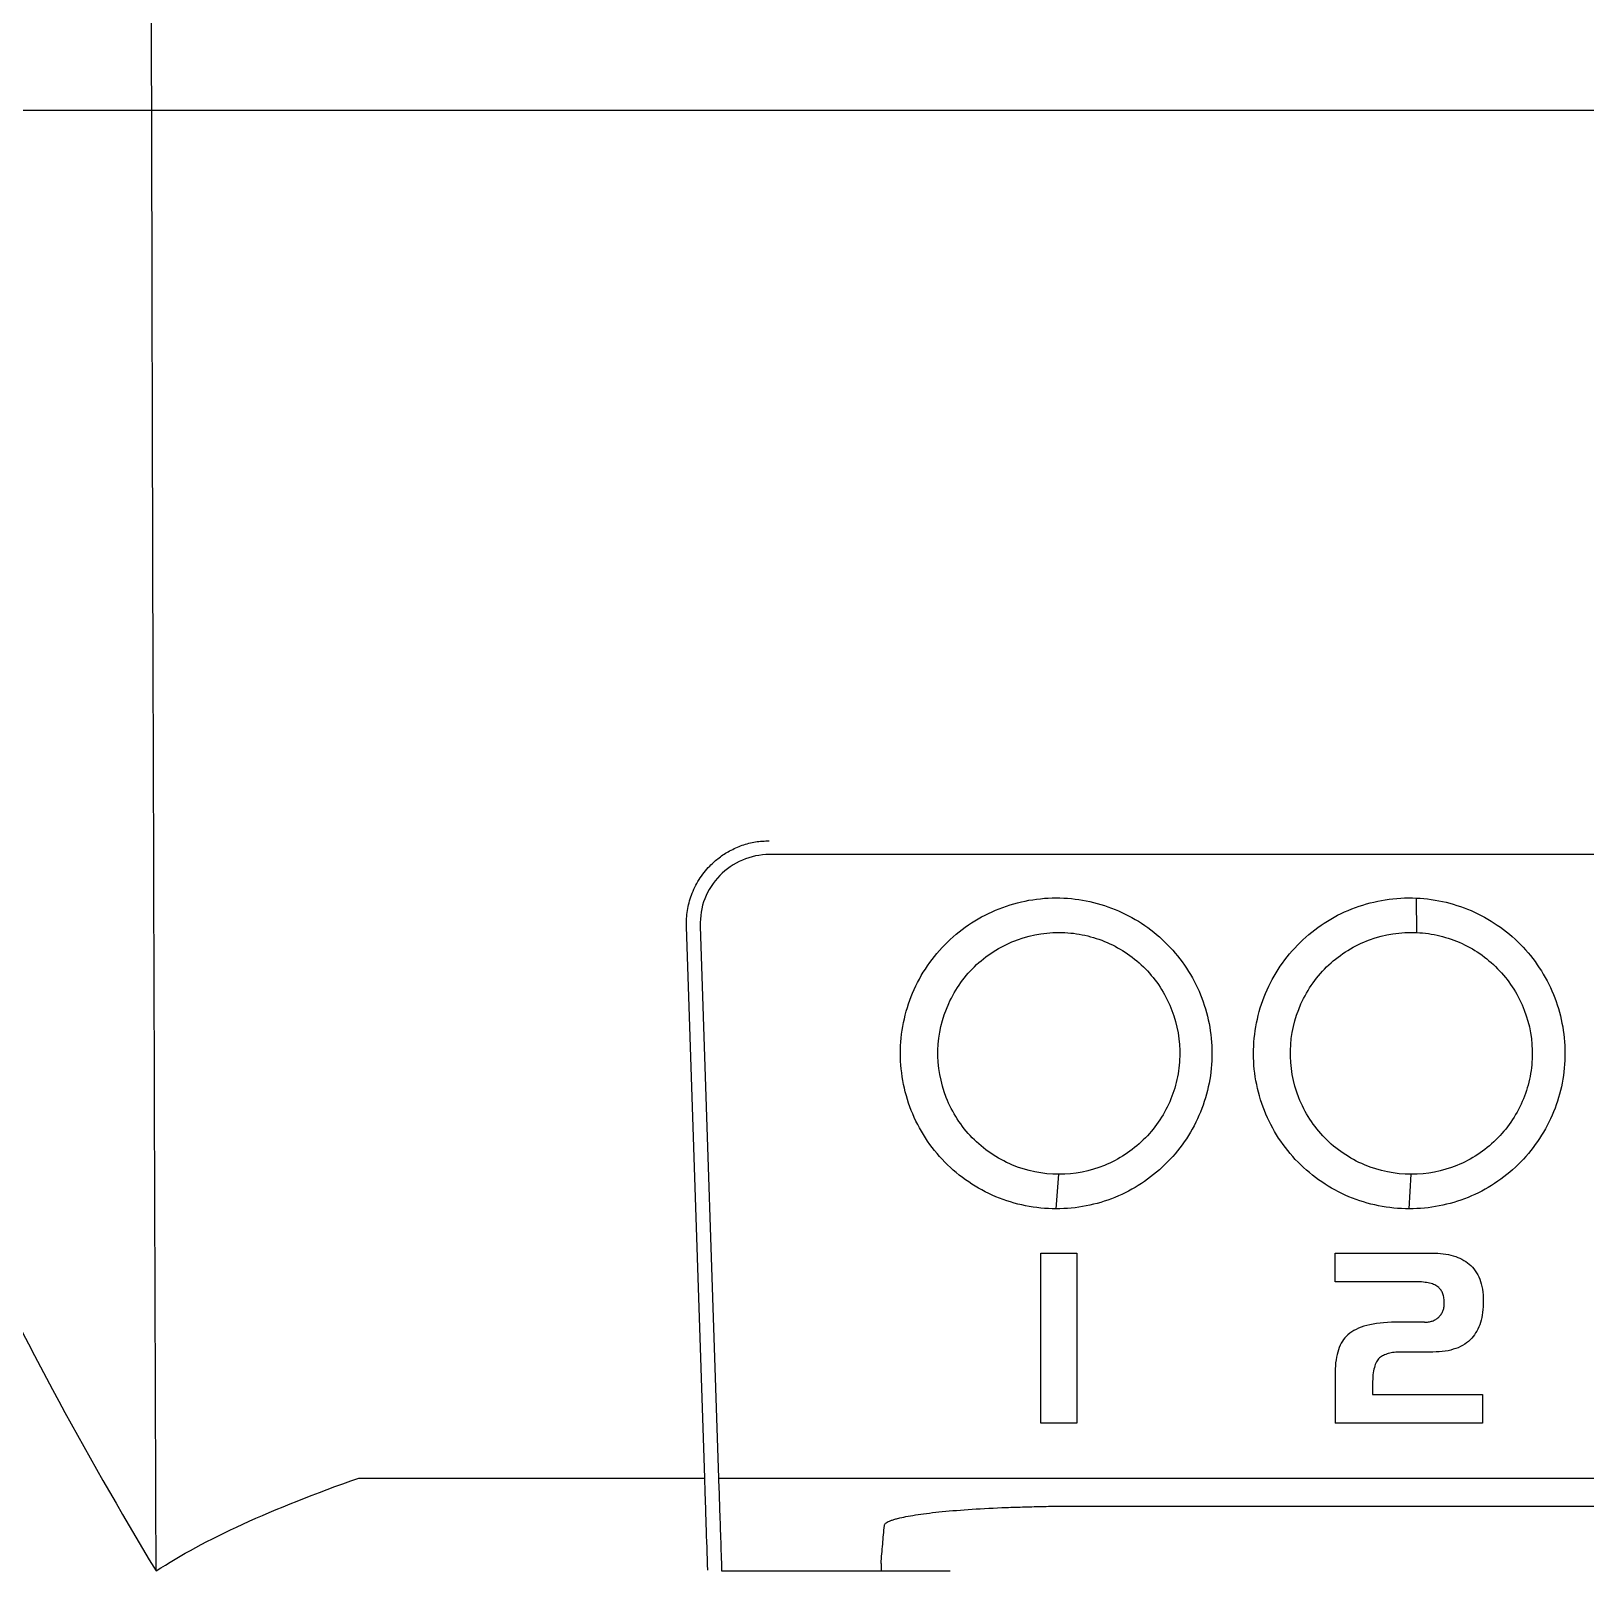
# Model space of a CAD drawing. Header units: inches. Extents: x 15 to 154, y 10 to 111.
# Drawn here: x 144.302 to 144.921, y 103.206 to 103.819 of the extents above; entities that cross this region are included whole.
import ezdxf

# ---------------------------------------------------------------- set-up
doc = ezdxf.new("R2010")
doc.units = ezdxf.units.IN
doc.header["$MEASUREMENT"] = 0
doc.layers.add('GRY_20AWG', color=250, linetype='Continuous')

# ---------------------------------------------------------------- blocks, each defined once
blk = doc.blocks.new('varia')
at = {"color": 177, "linetype": 'Continuous', "true_color": 0x293189}
for p, q in [((154.8528, 100.0569), (151.6353, 100.0569)), ((152.1506, 99.9948), (152.1502, 100.0223)), ((151.5839, 99.5606), (151.5693, 99.9996)), ((151.5803, 100), (151.5949, 99.5606)), ((151.8636, 99.7749), (151.8657, 99.8024)), ((152.1446, 99.7749), (152.1462, 99.8024)), ((151.8514, 99.6043), (151.8514, 99.7397)), ((151.8514, 99.7397), (151.8801, 99.7397)), ((151.8801, 99.7397), (151.8801, 99.6043)), ((152.0857, 99.7168), (152.0857, 99.7397)), ((152.0857, 99.7397), (152.1625, 99.7397)), ((152.1625, 99.7397), (152.1649, 99.7397)), ((152.1649, 99.7397), (152.1672, 99.7396)), ((152.1672, 99.7396), (152.1695, 99.7394)), ((152.1695, 99.7394), (152.1716, 99.7392)), ((152.1716, 99.7392), (152.1737, 99.7389)), ((152.1737, 99.7389), (152.1758, 99.7385)), ((152.1758, 99.7385), (152.1777, 99.738)), ((152.1777, 99.738), (152.1796, 99.7375)), ((152.1796, 99.7375), (152.1815, 99.7369)), ((152.1815, 99.7369), (152.1832, 99.7363)), ((152.1832, 99.7363), (152.1849, 99.7356)), ((152.1849, 99.7356), (152.1865, 99.7348)), ((152.1865, 99.7348), (152.188, 99.7339)), ((152.188, 99.7339), (152.1895, 99.733)), ((152.1895, 99.733), (152.1909, 99.732)), ((152.1909, 99.732), (152.1922, 99.731)), ((152.1922, 99.731), (152.1936, 99.7298)), ((152.1936, 99.7298), (152.1948, 99.7284)), ((152.1499, 99.7168), (152.0857, 99.7168)), ((152.1515, 99.7168), (152.1499, 99.7168)), ((152.153, 99.7168), (152.1515, 99.7168)), ((152.1544, 99.7167), (152.153, 99.7168)), ((152.1948, 99.7284), (152.196, 99.7271)), ((152.196, 99.7271), (152.1971, 99.7256)), ((152.1971, 99.7256), (152.1981, 99.724)), ((152.1981, 99.724), (152.1991, 99.7224)), ((152.1991, 99.7224), (152.1999, 99.7207)), ((152.1999, 99.7207), (152.2006, 99.7189)), ((152.2006, 99.7189), (152.2013, 99.717)), ((152.2013, 99.717), (152.2019, 99.7151)), ((152.1558, 99.7165), (152.1544, 99.7167)), ((152.1572, 99.7164), (152.1558, 99.7165)), ((152.1584, 99.7162), (152.1572, 99.7164)), ((152.1597, 99.716), (152.1584, 99.7162)), ((152.1608, 99.7157), (152.1597, 99.716)), ((152.1619, 99.7154), (152.1608, 99.7157)), ((152.163, 99.7151), (152.1619, 99.7154)), ((152.1639, 99.7147), (152.163, 99.7151)), ((152.1649, 99.7143), (152.1639, 99.7147)), ((152.1657, 99.7139), (152.1649, 99.7143)), ((152.1665, 99.7134), (152.1657, 99.7139)), ((152.1673, 99.7129), (152.1665, 99.7134)), ((152.168, 99.7124), (152.1673, 99.7129)), ((152.1685, 99.7119), (152.168, 99.7124)), ((152.169, 99.7113), (152.1685, 99.7119)), ((152.1695, 99.7107), (152.169, 99.7113)), ((152.1699, 99.7101), (152.1695, 99.7107)), ((152.1703, 99.7095), (152.1699, 99.7101)), ((152.1707, 99.7088), (152.1703, 99.7095)), ((152.171, 99.708), (152.1707, 99.7088)), ((152.1713, 99.7073), (152.171, 99.708)), ((152.1715, 99.7065), (152.1713, 99.7073)), ((152.1718, 99.7056), (152.1715, 99.7065)), ((152.172, 99.7047), (152.1718, 99.7056)), ((152.1721, 99.7038), (152.172, 99.7047)), ((152.2019, 99.7151), (152.2024, 99.713)), ((152.2024, 99.713), (152.2028, 99.7109)), ((152.2028, 99.7109), (152.2031, 99.7087)), ((152.2031, 99.7087), (152.2033, 99.7065)), ((152.2033, 99.7065), (152.2034, 99.7041)), ((152.1703, 99.6915), (152.1707, 99.6921)), ((152.1707, 99.6921), (152.171, 99.6928)), ((152.171, 99.6928), (152.1713, 99.6935)), ((152.1713, 99.6935), (152.1715, 99.6942)), ((152.1715, 99.6942), (152.1718, 99.6949)), ((152.1718, 99.6949), (152.172, 99.6957)), ((152.172, 99.6957), (152.1721, 99.6964)), ((152.1723, 99.7028), (152.1721, 99.7038)), ((152.1721, 99.6964), (152.1723, 99.6972)), ((152.1723, 99.7019), (152.1723, 99.7028)), ((152.1724, 99.7008), (152.1723, 99.7019)), ((152.1723, 99.698), (152.1724, 99.6989)), ((152.1723, 99.6972), (152.1723, 99.698)), ((152.1724, 99.6998), (152.1724, 99.7008)), ((152.1724, 99.6989), (152.1724, 99.6998)), ((152.2029, 99.6925), (152.2026, 99.6904)), ((152.2031, 99.6947), (152.2029, 99.6925)), ((152.2033, 99.6969), (152.2031, 99.6947)), ((152.2034, 99.6993), (152.2033, 99.6969)), ((152.2034, 99.7041), (152.2035, 99.7017)), ((152.2035, 99.7017), (152.2034, 99.6993)), ((152.1042, 99.6799), (152.1023, 99.679)), ((152.1063, 99.6807), (152.1042, 99.6799)), ((152.1085, 99.6815), (152.1063, 99.6807)), ((152.1108, 99.6821), (152.1085, 99.6815)), ((152.1132, 99.6827), (152.1108, 99.6821)), ((152.1158, 99.6832), (152.1132, 99.6827)), ((152.1185, 99.6836), (152.1158, 99.6832)), ((152.1213, 99.684), (152.1185, 99.6836)), ((152.1242, 99.6843), (152.1213, 99.684)), ((152.1273, 99.6845), (152.1242, 99.6843)), ((152.1305, 99.6846), (152.1273, 99.6845)), ((152.1338, 99.6846), (152.1305, 99.6846)), ((152.1567, 99.6846), (152.1575, 99.6846)), ((152.1575, 99.6846), (152.1584, 99.6847)), ((152.1584, 99.6847), (152.1592, 99.6848)), ((152.1592, 99.6848), (152.1599, 99.6849)), ((152.1599, 99.6849), (152.1607, 99.685)), ((152.1607, 99.685), (152.1615, 99.6852)), ((152.1615, 99.6852), (152.1622, 99.6854)), ((152.1622, 99.6854), (152.1629, 99.6856)), ((152.1629, 99.6856), (152.1636, 99.6859)), ((152.1636, 99.6859), (152.1643, 99.6862)), ((152.1643, 99.6862), (152.1649, 99.6865)), ((152.1649, 99.6865), (152.1656, 99.6869)), ((152.1656, 99.6869), (152.1662, 99.6873)), ((152.1662, 99.6873), (152.1668, 99.6877)), ((152.1668, 99.6877), (152.1674, 99.6882)), ((152.1674, 99.6882), (152.168, 99.6887)), ((152.168, 99.6887), (152.1685, 99.6892)), ((152.1685, 99.6892), (152.169, 99.6897)), ((152.169, 99.6897), (152.1695, 99.6903)), ((152.1695, 99.6903), (152.1699, 99.6909)), ((152.1699, 99.6909), (152.1703, 99.6915)), ((152.1999, 99.6809), (152.1991, 99.6792)), ((152.2006, 99.6826), (152.1999, 99.6809)), ((152.2012, 99.6845), (152.2006, 99.6826)), ((152.2017, 99.6864), (152.2012, 99.6845)), ((152.2022, 99.6883), (152.2017, 99.6864)), ((152.2026, 99.6904), (152.2022, 99.6883)), ((152.0904, 99.668), (152.0896, 99.6664)), ((152.0914, 99.6695), (152.0904, 99.668)), ((152.0923, 99.671), (152.0914, 99.6695)), ((152.0934, 99.6723), (152.0923, 99.671)), ((152.0945, 99.6735), (152.0934, 99.6723)), ((152.0958, 99.6747), (152.0945, 99.6735)), ((152.0972, 99.6759), (152.0958, 99.6747)), ((152.0988, 99.677), (152.0972, 99.6759)), ((152.1005, 99.6781), (152.0988, 99.677)), ((152.1023, 99.679), (152.1005, 99.6781)), ((152.1902, 99.6682), (152.1887, 99.6672)), ((152.1917, 99.6694), (152.1902, 99.6682)), ((152.1931, 99.6707), (152.1917, 99.6694)), ((152.1943, 99.672), (152.1931, 99.6707)), ((152.1954, 99.6733), (152.1943, 99.672)), ((152.1965, 99.6747), (152.1954, 99.6733)), ((152.1974, 99.6761), (152.1965, 99.6747)), ((152.1983, 99.6776), (152.1974, 99.6761)), ((152.1991, 99.6792), (152.1983, 99.6776)), ((152.0867, 99.6568), (152.0863, 99.6547)), ((152.0871, 99.6589), (152.0867, 99.6568)), ((152.0876, 99.6609), (152.0871, 99.6589)), ((152.0882, 99.6628), (152.0876, 99.6609)), ((152.0889, 99.6646), (152.0882, 99.6628)), ((152.0896, 99.6664), (152.0889, 99.6646)), ((152.1196, 99.6548), (152.119, 99.654)), ((152.1202, 99.6555), (152.1196, 99.6548)), ((152.1209, 99.6562), (152.1202, 99.6555)), ((152.1216, 99.6568), (152.1209, 99.6562)), ((152.1224, 99.6573), (152.1216, 99.6568)), ((152.1232, 99.6578), (152.1224, 99.6573)), ((152.124, 99.6583), (152.1232, 99.6578)), ((152.1249, 99.6587), (152.124, 99.6583)), ((152.1259, 99.6591), (152.1249, 99.6587)), ((152.1269, 99.6594), (152.1259, 99.6591)), ((152.1279, 99.6598), (152.1269, 99.6594)), ((152.129, 99.66), (152.1279, 99.6598)), ((152.1301, 99.6603), (152.129, 99.66)), ((152.1313, 99.6605), (152.1301, 99.6603)), ((152.1325, 99.6606), (152.1313, 99.6605)), ((152.1338, 99.6608), (152.1325, 99.6606)), ((152.1351, 99.6609), (152.1338, 99.6608)), ((152.1365, 99.6609), (152.1351, 99.6609)), ((152.1379, 99.6609), (152.1365, 99.6609)), ((152.1633, 99.6609), (152.1379, 99.6609)), ((152.1659, 99.661), (152.1633, 99.6609)), ((152.1684, 99.6611), (152.1659, 99.661)), ((152.1708, 99.6613), (152.1684, 99.6611)), ((152.1732, 99.6616), (152.1708, 99.6613)), ((152.1754, 99.662), (152.1732, 99.6616)), ((152.1776, 99.6625), (152.1754, 99.662)), ((152.1796, 99.6631), (152.1776, 99.6625)), ((152.1816, 99.6637), (152.1796, 99.6631)), ((152.1835, 99.6644), (152.1816, 99.6637)), ((152.1853, 99.6653), (152.1835, 99.6644)), ((152.187, 99.6662), (152.1853, 99.6653)), ((152.1887, 99.6672), (152.187, 99.6662)), ((152.0858, 99.65), (152.0857, 99.6476)), ((152.0857, 99.6476), (152.0857, 99.645)), ((152.0857, 99.645), (152.0857, 99.6043)), ((152.086, 99.6524), (152.0858, 99.65)), ((152.0863, 99.6547), (152.086, 99.6524)), ((152.1157, 99.6428), (152.1156, 99.6411)), ((152.1159, 99.6444), (152.1157, 99.6428)), ((152.1161, 99.6459), (152.1159, 99.6444)), ((152.1164, 99.6473), (152.1161, 99.6459)), ((152.1168, 99.6486), (152.1164, 99.6473)), ((152.1171, 99.6499), (152.1168, 99.6486)), ((152.1175, 99.651), (152.1171, 99.6499)), ((152.118, 99.6521), (152.1175, 99.651)), ((152.1185, 99.6531), (152.118, 99.6521)), ((152.119, 99.654), (152.1185, 99.6531)), ((152.1155, 99.6393), (152.1154, 99.6375)), ((152.1154, 99.6375), (152.1154, 99.6355)), ((152.1154, 99.6355), (152.1154, 99.6272)), ((152.1156, 99.6411), (152.1155, 99.6393)), ((152.1154, 99.6272), (152.2029, 99.6272)), ((152.2029, 99.6272), (152.2029, 99.6043)), ((151.8801, 99.6043), (151.8514, 99.6043)), ((152.2029, 99.6043), (152.0857, 99.6043))]:
    blk.add_line(p, q, dxfattribs=at)
at = {"color": 177, "true_color": 0x293189}
blk.add_line((151.7242, 99.4926), (151.7242, 99.4867), dxfattribs=at)
at = {"color": 177, "linetype": 'Continuous', "true_color": 0x293189}
for points in [[(151.1453, 100.0994), (151.1446, 100.312), (151.1441, 100.5253), (151.1436, 100.7391)], [(151.1473, 99.4867), (151.1466, 99.6902), (151.1459, 99.8945), (151.1453, 100.0994)], [(150.8723, 100.076), (150.9395, 99.8749), (151.0316, 99.6775), (151.1473, 99.4867)], [(152.1567, 99.6846), (152.1491, 99.6846), (152.1414, 99.6846), (152.1338, 99.6846)], [(151.1473, 99.4867), (151.1855, 99.5117), (151.2395, 99.5364), (151.3087, 99.5606)], [(151.3087, 99.5606), (151.4004, 99.5606), (151.4921, 99.5606), (151.5839, 99.5606)]]:
    blk.add_open_spline(points, degree=3, dxfattribs=at)
for points, knots in [([(151.5693, 99.9996), (151.5693, 100.0018), (151.5693, 100.006), (151.57, 100.0123), (151.5713, 100.0186), (151.574, 100.027), (151.579, 100.0372), (151.5868, 100.0471), (151.5952, 100.0546), (151.6039, 100.0602), (151.6136, 100.0645), (151.6243, 100.0674), (151.6316, 100.0677), (151.6353, 100.0679)], [0, 0, 0, 0, 0.060347, 0.120102, 0.179832, 0.240102, 0.369953, 0.500063, 0.593729, 0.68761, 0.792131, 0.895279, 1, 1, 1, 1]), ([(151.6353, 100.0569), (151.6279, 100.0569), (151.6206, 100.0554), (151.6071, 100.0497), (151.6009, 100.0454), (151.5907, 100.0349), (151.5866, 100.0286), (151.5813, 100.0149), (151.5801, 100.0075), (151.5803, 100)], [0, 0, 0, 0, 0.25, 0.25, 0.5, 0.5, 0.75, 0.75, 1, 1, 1, 1]), ([(151.8636, 99.7749), (151.8553, 99.7749), (151.8472, 99.7757), (151.8311, 99.779), (151.8231, 99.7814), (151.8079, 99.7878), (151.8008, 99.7917), (151.7872, 99.8009), (151.7807, 99.8063), (151.7635, 99.8238), (151.7543, 99.838), (151.7453, 99.8609), (151.743, 99.8689), (151.7401, 99.8852), (151.7395, 99.8934), (151.7399, 99.9098), (151.7409, 99.9181), (151.7446, 99.9342), (151.7472, 99.942), (151.7574, 99.9646), (151.7672, 99.9781), (151.7854, 99.995), (151.7919, 99.9999), (151.8059, 100.0085), (151.8134, 100.0121), (151.8366, 100.0205), (151.8531, 100.0231), (151.8697, 100.0223)], [0, 0, 0, 0, 0.0625, 0.0625, 0.125, 0.125, 0.1875, 0.1875, 0.25, 0.25, 0.375, 0.375, 0.4375, 0.4375, 0.5, 0.5, 0.5625, 0.5625, 0.625, 0.625, 0.75, 0.75, 0.8125, 0.8125, 0.875, 0.875, 1, 1, 1, 1]), ([(151.8697, 100.0223), (151.8777, 100.0219), (151.8856, 100.0207), (151.901, 100.0169), (151.9087, 100.0142), (151.9231, 100.0075), (151.93, 100.0035), (151.9429, 99.9941), (151.9489, 99.9888), (151.9652, 99.9713), (151.9739, 99.9574), (151.9851, 99.9277), (151.9879, 99.9116), (151.9873, 99.8877), (151.9864, 99.8797), (151.9829, 99.8641), (151.9804, 99.8565), (151.974, 99.8419), (151.9701, 99.8348), (151.961, 99.8217), (151.9559, 99.8157), (151.9386, 99.7989), (151.9251, 99.79), (151.9029, 99.781), (151.8953, 99.7788), (151.8797, 99.7757), (151.8716, 99.7749), (151.8636, 99.7749)], [0, 0, 0, 0, 0.0625, 0.0625, 0.125, 0.125, 0.1875, 0.1875, 0.25, 0.25, 0.375, 0.375, 0.5, 0.5, 0.5625, 0.5625, 0.625, 0.625, 0.6875, 0.6875, 0.75, 0.75, 0.875, 0.875, 0.9375, 0.9375, 1, 1, 1, 1]), ([(152.1446, 99.7749), (152.1363, 99.7749), (152.1281, 99.7757), (152.1121, 99.779), (152.1041, 99.7814), (152.0889, 99.7878), (152.0818, 99.7917), (152.0682, 99.8009), (152.0618, 99.8062), (152.0445, 99.8238), (152.0354, 99.8379), (152.0263, 99.8607), (152.024, 99.8687), (152.0211, 99.885), (152.0205, 99.8931), (152.0208, 99.9096), (152.0219, 99.9179), (152.0255, 99.9339), (152.028, 99.9417), (152.0382, 99.9643), (152.0479, 99.9778), (152.066, 99.9947), (152.0725, 99.9997), (152.0865, 100.0083), (152.094, 100.0119), (152.1171, 100.0204), (152.1336, 100.023), (152.1502, 100.0223)], [0, 0, 0, 0, 0.0625, 0.0625, 0.125, 0.125, 0.1875, 0.1875, 0.25, 0.25, 0.375, 0.375, 0.4375, 0.4375, 0.5, 0.5, 0.5625, 0.5625, 0.625, 0.625, 0.75, 0.75, 0.8125, 0.8125, 0.875, 0.875, 1, 1, 1, 1]), ([(152.1502, 100.0223), (152.1582, 100.0219), (152.1661, 100.0208), (152.1816, 100.017), (152.1892, 100.0144), (152.2037, 100.0077), (152.2106, 100.0037), (152.2236, 99.9944), (152.2297, 99.989), (152.246, 99.9716), (152.2547, 99.9577), (152.266, 99.928), (152.2688, 99.9119), (152.2683, 99.888), (152.2674, 99.8799), (152.2639, 99.8643), (152.2615, 99.8567), (152.2551, 99.8421), (152.2511, 99.835), (152.2421, 99.8219), (152.237, 99.8158), (152.2197, 99.7989), (152.2062, 99.7901), (152.1839, 99.781), (152.1763, 99.7788), (152.1607, 99.7757), (152.1526, 99.7749), (152.1446, 99.7749)], [0, 0, 0, 0, 0.0625, 0.0625, 0.125, 0.125, 0.1875, 0.1875, 0.25, 0.25, 0.375, 0.375, 0.5, 0.5, 0.5625, 0.5625, 0.625, 0.625, 0.6875, 0.6875, 0.75, 0.75, 0.875, 0.875, 0.9375, 0.9375, 1, 1, 1, 1]), ([(151.8657, 99.8024), (151.8529, 99.8024), (151.8401, 99.805), (151.8167, 99.8149), (151.8057, 99.8224), (151.7879, 99.8406), (151.7808, 99.8516), (151.7715, 99.8753), (151.7692, 99.8884), (151.7698, 99.9139), (151.7728, 99.9267), (151.7807, 99.9442), (151.7839, 99.9498), (151.7914, 99.9601), (151.7956, 99.9649), (151.8097, 99.978), (151.8208, 99.9847), (151.8449, 99.9935), (151.8576, 99.9954), (151.8705, 99.9948)], [0, 0, 0, 0, 0.125, 0.125, 0.25, 0.25, 0.375, 0.375, 0.5, 0.5, 0.625, 0.625, 0.6875, 0.6875, 0.75, 0.75, 0.875, 0.875, 1, 1, 1, 1]), ([(151.8705, 99.9948), (151.8767, 99.9945), (151.8828, 99.9936), (151.8947, 99.9906), (151.9007, 99.9886), (151.9119, 99.9833), (151.9172, 99.9802), (151.9272, 99.9729), (151.932, 99.9688), (151.9404, 99.9597), (151.9442, 99.9548), (151.9507, 99.9442), (151.9535, 99.9386), (151.9601, 99.9213), (151.9622, 99.9087), (151.9618, 99.8901), (151.961, 99.8839), (151.9583, 99.8717), (151.9564, 99.8659), (151.9515, 99.8545), (151.9484, 99.849), (151.9413, 99.8388), (151.9374, 99.8341), (151.924, 99.8211), (151.9135, 99.8142), (151.8904, 99.8048), (151.8782, 99.8024), (151.8657, 99.8024)], [0, 0, 0, 0, 0.0625, 0.0625, 0.125, 0.125, 0.1875, 0.1875, 0.25, 0.25, 0.3125, 0.3125, 0.375, 0.375, 0.5, 0.5, 0.5625, 0.5625, 0.625, 0.625, 0.6875, 0.6875, 0.75, 0.75, 0.875, 0.875, 1, 1, 1, 1]), ([(152.1462, 99.8024), (152.1334, 99.8024), (152.1206, 99.805), (152.0972, 99.8149), (152.0862, 99.8223), (152.0685, 99.8405), (152.0613, 99.8515), (152.052, 99.8752), (152.0497, 99.8882), (152.0503, 99.9137), (152.0532, 99.9265), (152.061, 99.9439), (152.0643, 99.9495), (152.0717, 99.9599), (152.0759, 99.9647), (152.0899, 99.9778), (152.1009, 99.9846), (152.125, 99.9934), (152.1377, 99.9954), (152.1506, 99.9948)], [0, 0, 0, 0, 0.125, 0.125, 0.25, 0.25, 0.375, 0.375, 0.5, 0.5, 0.625, 0.625, 0.6875, 0.6875, 0.75, 0.75, 0.875, 0.875, 1, 1, 1, 1]), ([(152.1506, 99.9948), (152.1568, 99.9945), (152.1629, 99.9937), (152.1749, 99.9907), (152.1809, 99.9887), (152.1922, 99.9835), (152.1975, 99.9804), (152.2075, 99.9731), (152.2123, 99.9689), (152.2207, 99.9599), (152.2245, 99.955), (152.2311, 99.9444), (152.2339, 99.9388), (152.2406, 99.9215), (152.2427, 99.9089), (152.2423, 99.8903), (152.2416, 99.8841), (152.2389, 99.8719), (152.237, 99.866), (152.232, 99.8547), (152.229, 99.8491), (152.2219, 99.8389), (152.218, 99.8342), (152.2046, 99.8211), (152.1941, 99.8142), (152.171, 99.8048), (152.1587, 99.8024), (152.1462, 99.8024)], [0, 0, 0, 0, 0.0625, 0.0625, 0.125, 0.125, 0.1875, 0.1875, 0.25, 0.25, 0.3125, 0.3125, 0.375, 0.375, 0.5, 0.5, 0.5625, 0.5625, 0.625, 0.625, 0.6875, 0.6875, 0.75, 0.75, 0.875, 0.875, 1, 1, 1, 1]), ([(151.5863, 99.4873), (151.5859, 99.4994), (151.5853, 99.5177), (151.5845, 99.5422), (151.5841, 99.5546), (151.5839, 99.5606)], [0, 0, 0, 0, 0.499996, 0.759104, 1, 1, 1, 1]), ([(151.5949, 99.5606), (152.1434, 99.5606), (152.6942, 99.5606), (153.5204, 99.5606), (153.7956, 99.5606), (154.345, 99.5606), (154.6193, 99.5606), (154.8932, 99.5606)], [0, 0, 0, 0, 0.5, 0.5, 0.75, 0.75, 1, 1, 1, 1]), ([(151.5949, 99.5606), (151.5951, 99.5529), (151.5957, 99.5368), (151.5965, 99.5122), (151.5971, 99.4954), (151.5973, 99.4867)], [0, 0, 0, 0, 0.309618, 0.643319, 1, 1, 1, 1]), ([(151.7269, 99.5229), (151.7269, 99.5232), (151.727, 99.5238), (151.7278, 99.5247), (151.7291, 99.5255), (151.7308, 99.5264), (151.7331, 99.5272), (151.7358, 99.5281), (151.7417, 99.5296), (151.7527, 99.5316), (151.7723, 99.534), (151.7961, 99.5359), (151.819, 99.5371), (151.8385, 99.5377), (151.8536, 99.5381), (151.869, 99.5383), (151.8794, 99.5383), (151.8846, 99.5383)], [0, 0, 0, 0, 0.035726, 0.071268, 0.106745, 0.142272, 0.177965, 0.213934, 0.250289, 0.375959, 0.50002, 0.624407, 0.749772, 0.813237, 0.875686, 0.937728, 1, 1, 1, 1]), ([(151.8846, 99.5383), (151.9272, 99.5383), (152.0132, 99.5383), (152.1434, 99.5382), (152.276, 99.5382), (152.411, 99.5381), (152.5484, 99.5381), (152.688, 99.538), (152.8301, 99.538), (152.9745, 99.538), (153.1212, 99.538), (153.3022, 99.538), (153.5146, 99.538), (153.7554, 99.538), (153.9895, 99.538), (154.2169, 99.538), (154.4376, 99.5381), (154.5825, 99.5382), (154.6538, 99.5382)], [0, 0, 0, 0, 0.046189, 0.09323, 0.14112, 0.189859, 0.239445, 0.289876, 0.341151, 0.393267, 0.446223, 0.500016, 0.589309, 0.676229, 0.760767, 0.842913, 0.92266, 1, 1, 1, 1]), ([(151.7242, 99.4926), (151.7246, 99.4977), (151.7255, 99.5078), (151.7264, 99.5179), (151.7269, 99.5229)], [0, 0, 0, 0, 0.508544, 1, 1, 1, 1]), ([(151.5973, 99.4867), (151.6108, 99.4867), (151.6411, 99.4867), (151.7017, 99.4867), (151.7488, 99.4867), (151.7791, 99.4867)], [0, 0, 0, 0, 0.2227873, 0.5000034, 1, 1, 1, 1])]:
    blk.add_open_spline(points, degree=3, knots=knots, dxfattribs=at)

msp = doc.modelspace()

# ---------------------------------------------------------------- linework, layer by layer
at = {"layer": 'GRY_20AWG'}
msp.add_line((142.72775, 103.78777), (145.41538, 103.78777), dxfattribs=at)

# ---------------------------------------------------------------- block references
at = {"color": 8, "xscale": 0.5, "yscale": 0.5, "zscale": 0.5}
msp.add_blockref('varia', (68.77853, 53.46301), dxfattribs=at)

doc.saveas('drawing.dxf')
